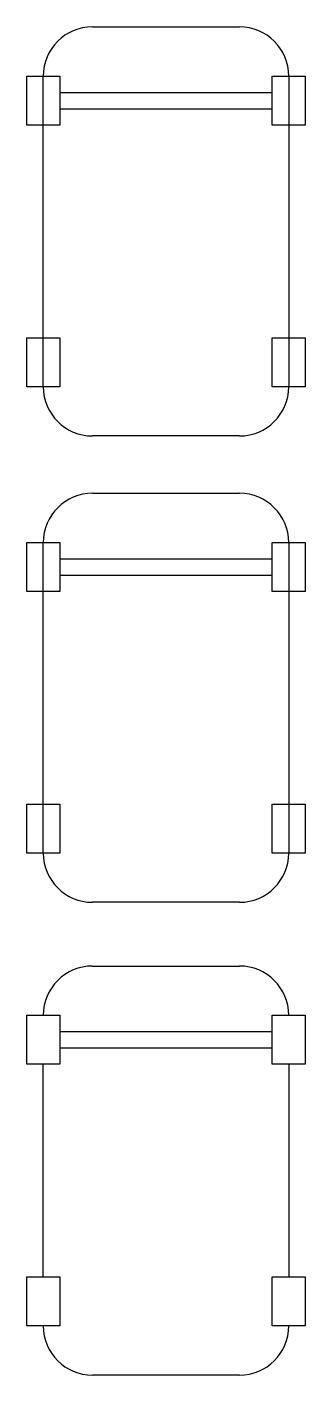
# Model space of a CAD drawing. Header units: inches. Extents: x 90 to 1713, y 482 to 9588.
# Drawn here: x 90 to 837, y 5966 to 9588 of the extents above; entities that cross this region are included whole.
import ezdxf

# ---------------------------------------------------------------- set-up
doc = ezdxf.new("R2010")
doc.units = ezdxf.units.IN
doc.header["$MEASUREMENT"] = 0

msp = doc.modelspace()

# ---------------------------------------------------------------- linework, layer by layer
for p, q in [((178.1, 9412.5), (749.4, 9412.5)), ((178.1, 9368.4), (749.4, 9368.4)), ((178.1, 8159.6), (749.4, 8159.6)), ((178.1, 8115.4), (749.4, 8115.4)), ((178.1, 6889.6), (749.4, 6889.6)), ((178.1, 6845.4), (749.4, 6845.4))]:
    msp.add_line(p, q)
for points in [[(266, 9588.2), (661.5, 9588.2)], [(134.1, 8621.3), (134.1, 9456.4)], [(793.4, 9456.4), (793.4, 8621.3)], [(661.5, 8489.4), (266, 8489.4)], [(266, 8335.3), (661.5, 8335.3)], [(134.1, 7368.4), (134.1, 8203.4)], [(793.4, 8203.4), (793.4, 7368.4)], [(661.5, 7236.5), (266, 7236.5)], [(266, 7065.3), (661.5, 7065.3)], [(134.1, 6230.2), (134.1, 6801.5)], [(793.4, 6801.5), (793.4, 6230.2)], [(661.5, 5966.5), (266, 5966.5)]]:
    msp.add_lwpolyline(points)
for points in [[(90.2, 9324.5), (90.2, 9456.4), (178.1, 9456.4), (178.1, 9324.5)], [(749.4, 9324.5), (749.4, 9456.4), (837.3, 9456.4), (837.3, 9324.5)], [(90.2, 8621.3), (90.2, 8753.1), (178.1, 8753.1), (178.1, 8621.3)], [(749.4, 8621.3), (749.4, 8753.1), (837.3, 8753.1), (837.3, 8621.3)], [(90.2, 8071.6), (90.2, 8203.4), (178.1, 8203.4), (178.1, 8071.6)], [(749.4, 8071.6), (749.4, 8203.4), (837.3, 8203.4), (837.3, 8071.6)], [(90.2, 7368.4), (90.2, 7500.2), (178.1, 7500.2), (178.1, 7368.4)], [(749.4, 7368.4), (749.4, 7500.2), (837.3, 7500.2), (837.3, 7368.4)], [(90.2, 6801.5), (90.2, 6933.4), (178.1, 6933.4), (178.1, 6801.5)], [(749.4, 6801.5), (749.4, 6933.4), (837.3, 6933.4), (837.3, 6801.5)], [(90.2, 6098.3), (90.2, 6230.2), (178.1, 6230.2), (178.1, 6098.3)], [(749.4, 6098.3), (749.4, 6230.2), (837.3, 6230.2), (837.3, 6098.3)]]:
    msp.add_lwpolyline(points, close=True)
for centre, start, end in [((266, 9456.4), 90, 180), ((661.5, 9456.4), 0, 90), ((266, 8621.3), 180, 270), ((661.5, 8621.3), 270, 0), ((266, 8203.4), 90, 180), ((661.5, 8203.4), 0, 90), ((266, 7368.4), 180, 270), ((661.5, 7368.4), 270, 0), ((266, 6933.4), 90, 180), ((661.5, 6933.4), 0, 90), ((266, 6098.3), 180, 270), ((661.5, 6098.3), 270, 0)]:
    msp.add_arc(centre, 131.9, start, end)

doc.saveas('drawing.dxf')
